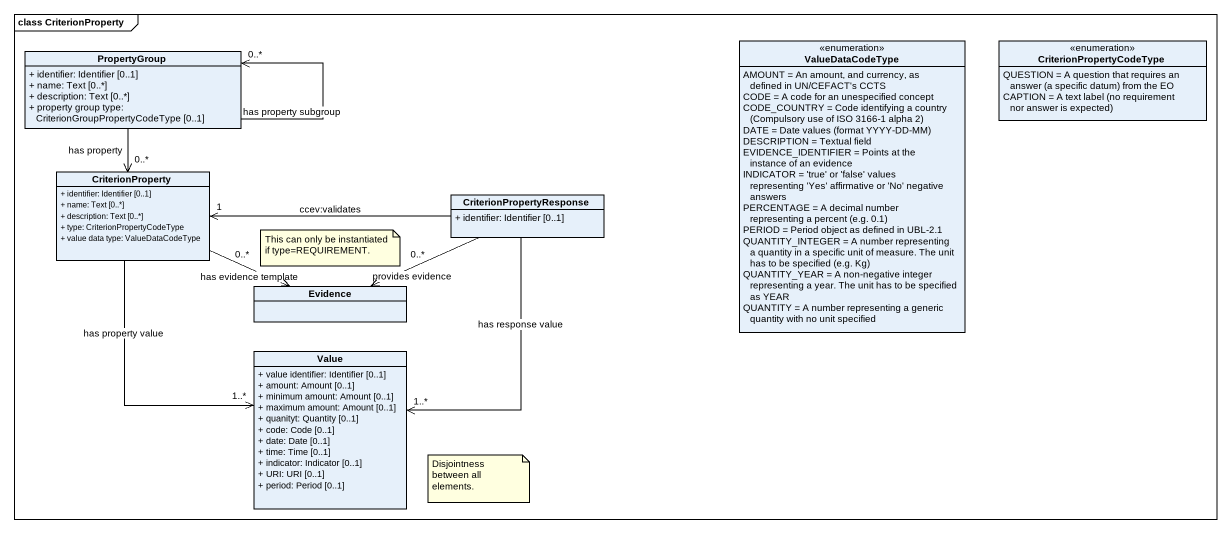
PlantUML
@startuml
mainframe class CriterionProperty
hide circle
hide empty members
skinparam classAttributeIconSize 0
class PropertyGroup {
  + identifier: Identifier [0..1]
  + name: Text [0..*]
  + description: Text [0..*]
  + property group type: CriterionGroupPropertyCodeType [0..1]
}
enum ValueDataCodeType {
  AMOUNT = An amount, and currency, as defined in UN/CEFACT's CCTS
  CODE = A code for an unespecified concept
  {field} CODE_COUNTRY = Code identifying a country (Compulsory use of ISO 3166-1 alpha 2)
  {field} DATE = Date values (format YYYY-DD-MM)
  DESCRIPTION = Textual field
  EVIDENCE_IDENTIFIER = Points at the instance of an evidence
  INDICATOR = 'true' or 'false' values representing 'Yes' affirmative or 'No' negative answers
  {field} PERCENTAGE = A decimal number representing a percent (e.g. 0.1)
  PERIOD = Period object as defined in UBL-2.1
  {field} QUANTITY_INTEGER = A number representing a quantity in a specific unit of measure. The unit has to be specified (e.g. Kg)
  QUANTITY_YEAR = A non-negative integer representing a year. The unit has to be specified as YEAR
  QUANTITY = A number representing a generic quantity with no unit specified
}
enum CriterionPropertyCodeType {
  {field} QUESTION = A question that requires an answer (a specific datum) from the EO
  {field} CAPTION = A text label (no requirement nor answer is expected)
}
class CriterionProperty {
  + identifier: Identifier [0..1]
  + name: Text [0..*]
  + description: Text [0..*]
  + type: CriterionPropertyCodeType
  + value data type: ValueDataCodeType
}
class CriterionPropertyResponse {
  + identifier: Identifier [0..1]
}
class Evidence
class Value {
  + value identifier: Identifier [0..1]
  + amount: Amount [0..1]
  + minimum amount: Amount [0..1]
  + maximum amount: Amount [0..1]
  + quanityt: Quantity [0..1]
  + code: Code [0..1]
  + date: Date [0..1]
  + time: Time [0..1]
  + indicator: Indicator [0..1]
  + URI: URI [0..1]
  + period: Period [0..1]
}
PropertyGroup --> "0..*" PropertyGroup : has property subgroup
PropertyGroup --> "0..*" CriterionProperty : has property
CriterionProperty -right-> "0..*" Evidence : has evidence template
CriterionProperty --> "1..*" Value : has property value
CriterionPropertyResponse -left-> "1" CriterionProperty : ccev:validates
CriterionPropertyResponse -left-> "0..*" Evidence : provides evidence
CriterionPropertyResponse --> "1..*" Value : has response value
note as N1
  This can only be instantiated if type=REQUIREMENT.
end note
note as N2
  Disjointness between all elements.
end note
@enduml
